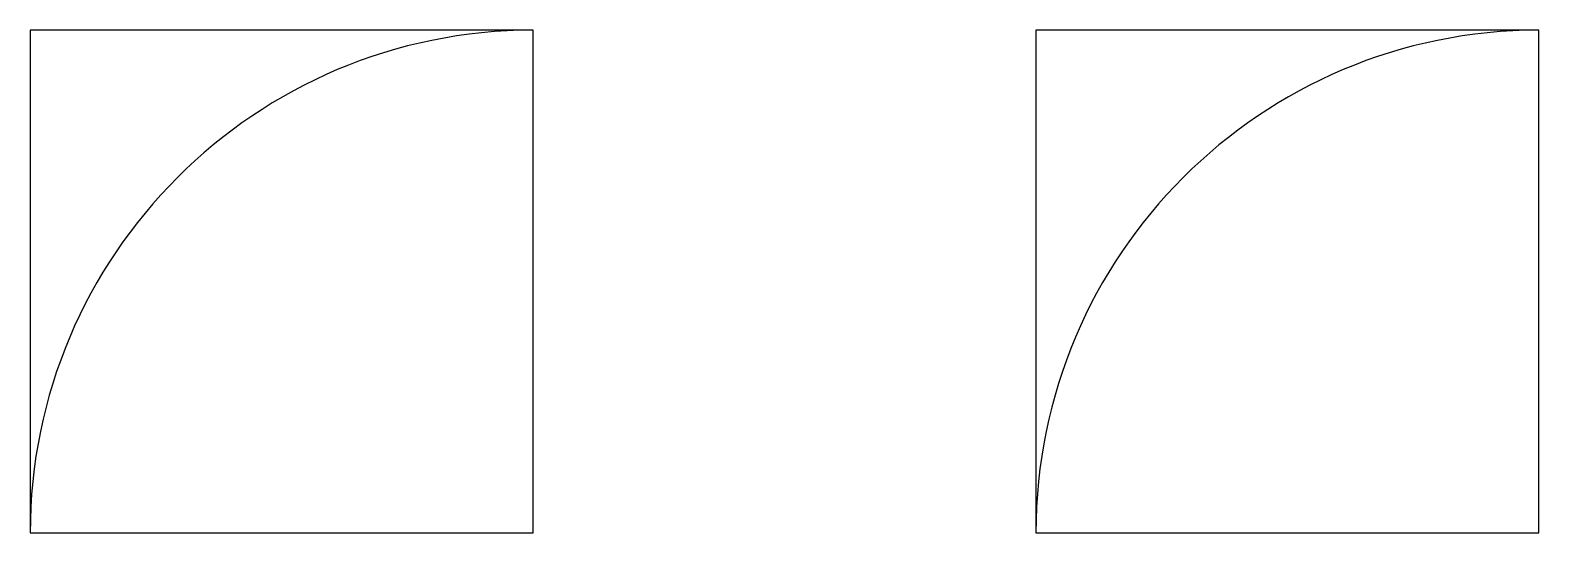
# Model space of a CAD drawing. Header units: millimetres. Extents: x 0 to 300, y 0 to 100.
import ezdxf

# ---------------------------------------------------------------- set-up
doc = ezdxf.new("R2010")
doc.units = ezdxf.units.MM

msp = doc.modelspace()

# ---------------------------------------------------------------- linework, layer by layer
for p, q in [((100, 100), (0, 100)), ((0, 100), (0, 0)), ((100, 0), (100, 100)), ((300, 100), (200, 100)), ((200, 100), (200, 0)), ((300, 0), (300, 100)), ((0, 0), (100, 0)), ((200, 0), (300, 0))]:
    msp.add_line(p, q)
for centre in [(100, 0), (300, 0)]:
    msp.add_arc(centre, 100, 90, 180)

doc.saveas('drawing.dxf')
